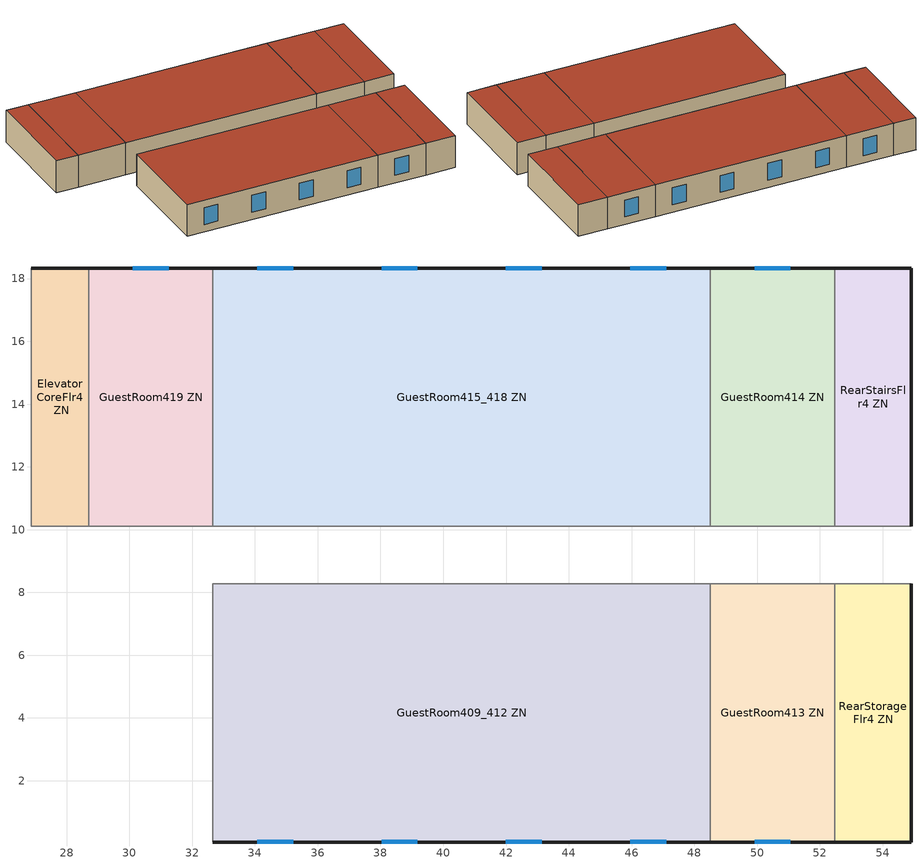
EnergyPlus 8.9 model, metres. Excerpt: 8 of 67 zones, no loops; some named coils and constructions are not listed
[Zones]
ElevatorCoreFlr4 ZN
 floor to ElevatorCoreFlr3 ZN (int_slab_floor_smallhotel): 28.7,18.34 28.7,10.11 26.87,10.11 26.87,18.34 z8.84
 wall outside (Typical Insulated Steel Framed Exterior Wall R-15.63): 28.7,18.34 26.87,18.34 z8.84:11.58
 wall to CorridorFlr4 ZN (int_wall_smallhotel): 26.87,18.34 26.87,10.11 28.7,10.11 z8.84:11.58
 wall to GuestRoom419 ZN (int_wall_smallhotel): 28.7,10.11 28.7,18.34 z8.84:11.58
 roof outside (Typical IEAD Roof R-20.83): 28.7,10.11 28.7,18.34 26.87,18.34 26.87,10.11 z11.58
GuestRoom409_412 ZN
 floor to GuestRoom309_312 ZN (int_slab_floor_smallhotel): 48.51,8.28 48.51,0.05 32.66,0.05 32.66,8.28 z8.84
 wall outside (Typical Insulated Steel Framed Exterior Wall R-15.63): 32.66,0.05 48.51,0.05 z8.84:11.58
 wall to CorridorFlr4 ZN (int_wall_smallhotel): 48.51,8.28 32.66,8.28 z8.84:11.58
 wall to GuestRoom406_408 ZN (int_wall_smallhotel): 32.66,8.28 32.66,0.05 z8.84:11.58
 wall to GuestRoom413 ZN (int_wall_smallhotel): 48.51,0.05 48.51,8.28 z8.84:11.58
 window (U 0.52 SHGC 0.40 Dbl Ref-D Clr 6mm/13mm Air): 34.07,0.05 35.21,0.05 / 38.04,0.05 39.18,0.05 / 42,0.05 43.14,0.05 / 45.96,0.05 47.1,0.05 z9.49:10.93
 roof outside (Typical IEAD Roof R-20.83): 48.51,0.05 48.51,8.28 32.66,8.28 32.66,0.05 z11.58
GuestRoom413 ZN
 floor to GuestRoom313 ZN (int_slab_floor_smallhotel): 52.47,8.28 52.47,0.05 48.51,0.05 48.51,8.28 z8.84
 wall outside (Typical Insulated Steel Framed Exterior Wall R-15.63): 48.51,0.05 52.47,0.05 z8.84:11.58
 wall to CorridorFlr4 ZN (int_wall_smallhotel): 52.47,8.28 48.51,8.28 z8.84:11.58
 wall to RearStorageFlr4 ZN (int_wall_smallhotel): 52.47,0.05 52.47,8.28 z8.84:11.58
 window (U 0.52 SHGC 0.40 Dbl Ref-D Clr 6mm/13mm Air): 49.92,0.05 51.06,0.05 z9.49:10.93
 roof outside (Typical IEAD Roof R-20.83): 52.47,0.05 52.47,8.28 48.51,8.28 48.51,0.05 z11.58
GuestRoom414 ZN
 floor to GuestRoom314 ZN (int_slab_floor_smallhotel): 52.47,18.34 52.47,10.11 48.51,10.11 48.51,18.34 z8.84
 wall outside (Typical Insulated Steel Framed Exterior Wall R-15.63): 52.47,18.34 48.51,18.34 z8.84:11.58
 wall to RearStairsFlr4 ZN (int_wall_smallhotel): 52.47,10.11 52.47,18.34 z8.84:11.58
 wall to CorridorFlr4 ZN (int_wall_smallhotel): 48.51,10.11 52.47,10.11 z8.84:11.58
 wall to GuestRoom415_418 ZN (int_wall_smallhotel): 48.51,18.34 48.51,10.11 z8.84:11.58
 window (U 0.52 SHGC 0.40 Dbl Ref-D Clr 6mm/13mm Air): 51.06,18.34 49.92,18.34 z9.49:10.93
 roof outside (Typical IEAD Roof R-20.83): 52.47,10.11 52.47,18.34 48.51,18.34 48.51,10.11 z11.58
GuestRoom415_418 ZN
 floor to GuestRoom315_318 ZN (int_slab_floor_smallhotel): 48.51,18.34 48.51,10.11 32.66,10.11 32.66,18.34 z8.84
 wall outside (Typical Insulated Steel Framed Exterior Wall R-15.63): 48.51,18.34 32.66,18.34 z8.84:11.58
 wall to CorridorFlr4 ZN (int_wall_smallhotel): 32.66,10.11 48.51,10.11 z8.84:11.58
 wall to GuestRoom419 ZN (int_wall_smallhotel): 32.66,18.34 32.66,10.11 z8.84:11.58
 window (U 0.52 SHGC 0.40 Dbl Ref-D Clr 6mm/13mm Air): 47.1,18.34 45.96,18.34 / 43.14,18.34 42,18.34 / 39.18,18.34 38.04,18.34 / 35.21,18.34 34.07,18.34 z9.49:10.93
 roof outside (Typical IEAD Roof R-20.83): 48.51,10.11 48.51,18.34 32.66,18.34 32.66,10.11 z11.58
GuestRoom419 ZN
 floor to GuestRoom319 ZN (int_slab_floor_smallhotel): 32.66,18.34 32.66,10.11 28.7,10.11 28.7,18.34 z8.84
 wall outside (Typical Insulated Steel Framed Exterior Wall R-15.63): 32.66,18.34 28.7,18.34 z8.84:11.58
 wall to CorridorFlr4 ZN (int_wall_smallhotel): 28.7,10.11 32.66,10.11 z8.84:11.58
 window (U 0.52 SHGC 0.40 Dbl Ref-D Clr 6mm/13mm Air): 31.25,18.34 30.11,18.34 z9.49:10.93
 roof outside (Typical IEAD Roof R-20.83): 32.66,10.11 32.66,18.34 28.7,18.34 28.7,10.11 z11.58
RearStairsFlr4 ZN
 floor to RearStairsFlr3 ZN (int_slab_floor_smallhotel): 54.91,18.34 54.91,10.11 52.47,10.11 52.47,18.34 z8.84
 wall outside (Typical Insulated Steel Framed Exterior Wall R-15.63): 54.91,10.11 54.91,18.34 52.47,18.34 z8.84:11.58
 wall to CorridorFlr4 ZN (int_wall_smallhotel): 52.47,10.11 54.91,10.11 z8.84:11.58
 roof outside (Typical IEAD Roof R-20.83): 54.91,10.11 54.91,18.34 52.47,18.34 52.47,10.11 z11.58
RearStorageFlr4 ZN
 floor to RearStorageFlr3 ZN (int_slab_floor_smallhotel): 54.91,8.28 54.91,0.05 52.47,0.05 52.47,8.28 z8.84
 wall outside (Typical Insulated Steel Framed Exterior Wall R-15.63): 52.47,0.05 54.91,0.05 54.91,8.28 z8.84:11.58
 wall to CorridorFlr4 ZN (int_wall_smallhotel): 54.91,8.28 52.47,8.28 z8.84:11.58
 roof outside (Typical IEAD Roof R-20.83): 54.91,0.05 54.91,8.28 52.47,8.28 52.47,0.05 z11.58
[SizingPeriod:DesignDay] Month=12; Day of Month=21; Day Type=WinterDesignDay; Daily Dry-Bulb Temperature Range {deltaC}=0; Dry-Bulb Temperature Range Modifier Type=DefaultMultipliers; Barometric Pressure {Pa}=81198; Wind Direction {deg}=340; Rain Indicator=No; Snow Indicator=No; Daylight Saving Time Indicator=No; Solar Model Indicator=ASHRAEClearSky; Sky Clearness=0
Name | Maximum Dry-Bulb Temperature {C} | Humidity Condition Type | Wetbulb or DewPoint at Maximum Dry-Bulb {C} | Wind Speed {m/s}
Denver Centennial  Golden   N Ann Htg 99.6% Condns DB | -18.8 | Wetbulb | -18.8 | 3
Denver Centennial  Golden   N Ann Htg Wind 99.6% Condns WS=>MCDB | 3.9 | Wetbulb | 3.9 | 12.2
Denver Centennial  Golden   N Ann Hum_n 99.6% Condns DP=>MCDB | -10.9 | Dewpoint | -21.6 | 3
[Coil:Cooling:DX:SingleSpeed] Availability Schedule=Always On Discrete; Gross Rated Total Cooling Capacity {W}=Autosize; Gross Rated Sensible Heat Ratio=Autosize; Rated Air Flow Rate {m3/s}=Autosize; Rated Evaporator Fan Power Per Volume Flow Rate {W/(m3/s)}=773.3; Condenser Type=AirCooled; Evaporative Condenser Effectiveness=0; Evaporative Condenser Air Flow Rate {m3/s}=Autosize; Evaporative Condenser Pump Rated Power Consumption {W}=Autosize; Crankcase Heater Capacity {W}=0; Maximum Outdoor Dry-Bulb Temperature for Crankcase Heater Operation {C}=0; Basin Heater Capacity {W/K}=0; Basin Heater Setpoint Temperature {C}=10
Name | Gross Rated Cooling COP {W/W} | Total Cooling Capacity Function of Temperature Curve | Total Cooling Capacity Function of Flow Fraction Curve | Energy Input Ratio Function of Temperature Curve | Energy Input Ratio Function of Flow Fraction Curve | Part Load Fraction Correlation Curve
GuestRoom413 ZN PTAC 1spd DX AC Clg Coil 5kBtu/hr 11.7EER | 3.95879 | PSZ-Fine Storage DX Coil Cap-FT 36 | DX Coil Cap-FF 36 | PSZ-AC DX Coil EIR-FT 36 | Split DX Coil EIR-FF 36 | HPACCOOLPLFFPLR 36
GuestRoom414 ZN PTAC 1spd DX AC Clg Coil 5kBtu/hr 11.7EER | 3.9596 | PSZ-Fine Storage DX Coil Cap-FT 37 | DX Coil Cap-FF 37 | PSZ-AC DX Coil EIR-FT 37 | Split DX Coil EIR-FF 37 | HPACCOOLPLFFPLR 37
GuestRoom415_418 ZN PTAC 1spd DX AC Clg Coil 53kBtu/hr 9.3EER | 3.1817 | PSZ-Fine Storage DX Coil Cap-FT 38 | DX Coil Cap-FF 38 | PSZ-AC DX Coil EIR-FT 38 | Split DX Coil EIR-FF 38 | HPACCOOLPLFFPLR 38
GuestRoom419 ZN PTAC 1spd DX AC Clg Coil 15kBtu/hr 9.4EER | 3.17858 | PSZ-Fine Storage DX Coil Cap-FT 39 | DX Coil Cap-FF 39 | PSZ-AC DX Coil EIR-FT 39 | Split DX Coil EIR-FF 39 | HPACCOOLPLFFPLR 39
GuestRoom420_423 ZN PTAC 1spd DX AC Clg Coil 51kBtu/hr 9.3EER | 3.18078 | PSZ-Fine Storage DX Coil Cap-FT 40 | DX Coil Cap-FF 40 | PSZ-AC DX Coil EIR-FT 40 | Split DX Coil EIR-FF 40 | HPACCOOLPLFFPLR 40
GuestRoom424 ZN PTAC 1spd DX AC Clg Coil 15kBtu/hr 9.3EER | 3.15436 | PSZ-Fine Storage DX Coil Cap-FT 41 | DX Coil Cap-FF 41 | PSZ-AC DX Coil EIR-FT 41 | Split DX Coil EIR-FF 41 | HPACCOOLPLFFPLR 41
[ZoneHVAC:UnitHeater] Availability Schedule=Always On; Maximum Supply Air Flow Rate {m3/s}=Autosize; Supply Air Fan Operation During No Heating=Yes; Minimum Hot Water or Steam Flow Rate {m3/s}=0; Heating Convergence Tolerance=0.001
Name | Supply Air Fan | Heating Coil
FrontStairsFlr1 ZN UnitHeater | FrontStairsFlr1 ZN UnitHeater Fan | FrontStairsFlr1 ZN UnitHeater Electric Htg Coil
FrontStairsFlr2 ZN UnitHeater | FrontStairsFlr2 ZN UnitHeater Fan | FrontStairsFlr2 ZN UnitHeater Electric Htg Coil
FrontStairsFlr3 ZN UnitHeater | FrontStairsFlr3 ZN UnitHeater Fan | FrontStairsFlr3 ZN UnitHeater Electric Htg Coil
FrontStairsFlr4 ZN UnitHeater | FrontStairsFlr4 ZN UnitHeater Fan | FrontStairsFlr4 ZN UnitHeater Electric Htg Coil
MechanicalRoomFlr1 ZN UnitHeater | MechanicalRoomFlr1 ZN UnitHeater Fan | MechanicalRoomFlr1 ZN UnitHeater Electric Htg Coil
RearStairsFlr1 ZN UnitHeater | RearStairsFlr1 ZN UnitHeater Fan | RearStairsFlr1 ZN UnitHeater Electric Htg Coil
RearStairsFlr2 ZN UnitHeater | RearStairsFlr2 ZN UnitHeater Fan | RearStairsFlr2 ZN UnitHeater Electric Htg Coil
RearStairsFlr3 ZN UnitHeater | RearStairsFlr3 ZN UnitHeater Fan | RearStairsFlr3 ZN UnitHeater Electric Htg Coil
RearStairsFlr4 ZN UnitHeater | RearStairsFlr4 ZN UnitHeater Fan | RearStairsFlr4 ZN UnitHeater Electric Htg Coil
[AvailabilityManager:NightCycle] Applicability Schedule=Always On Discrete; Fan Schedule=SmallHotel Split-AC Operation; Control Type=CycleOnAny; Thermostat Tolerance {deltaC}=1; Cycling Run Time Control Type=FixedRunTime; Cycling Run Time {s}=3600
Availability Manager Night Cycle 1; Availability Manager Night Cycle 2
[AvailabilityManager:Scheduled] Schedule=Always On Discrete
ExerciseCenterFlr1 ZN - EmployeeLoungeFlr1 ZN - RestroomFlr1 ZN SAC OA Sys Availability Manager; FrontLoungeFlr1 ZN SAC OA Sys Availability Manager; FrontOfficeFlr1 ZN SAC Availability Manager; FrontOfficeFlr1 ZN SAC OA Sys Availability Manager; MeetingRoomFlr1 ZN SAC Availability Manager; MeetingRoomFlr1 ZN SAC OA Sys Availability Manager
[Schedule:Day:Interval]
SmallHotel Split-AC Operation Default; Always On Default: No, 24:00, 1
[Schedule:Week:Daily]
SmallHotel Split-AC Operation Week Rule - Jan1-Dec31: SmallHotel Split-AC Operation Default, SmallHotel Split-AC Operation Default, SmallHotel Split-AC Operation Default, SmallHotel Split-AC Operation Default, SmallHotel Split-AC Operation Default, SmallHotel Split-AC Operation Default, SmallHotel Split-AC Operation Default, SmallHotel Split-AC Operation Default, SmallHotel Split-AC Operation Default, SmallHotel Split-AC Operation Default, SmallHotel Split-AC Operation Default, SmallHotel Split-AC Operation Default
Always On Week Rule - Jan1-Dec31: Always On Default, Always On Default, Always On Default, Always On Default, Always On Default, Always On Default, Always On Default, Always On Default, Always On Default, Always On Default, Always On Default, Always On Default
[Schedule:Year]
SmallHotel Split-AC Operation: SmallHotel Split-AC Operation Week Rule - Jan1-Dec31, 1, 1, 12, 31
Always On: Always On Week Rule - Jan1-Dec31, 1, 1, 12, 31
[Schedule:Constant]
Always On Discrete: Hourly Value=1
[Curve:Biquadratic] Minimum Value of x {BasedOnField A2}=12.77778; Maximum Value of x {BasedOnField A2}=23.88889; Minimum Value of y {BasedOnField A3}=23.88889; Maximum Value of y {BasedOnField A3}=46.11111
Name | Coefficient1 Constant | Coefficient2 x | Coefficient3 x**2 | Coefficient4 y | Coefficient5 y**2 | Coefficient6 x*y
PSZ-Fine Storage DX Coil Cap-FT; PSZ-Fine Storage DX Coil Cap-FT 1; PSZ-Fine Storage DX Coil Cap-FT 2; PSZ-Fine Storage DX Coil Cap-FT 3; PSZ-Fine Storage DX Coil Cap-FT 7; PSZ-Fine Storage DX Coil Cap-FT 8; PSZ-Fine Storage DX Coil Cap-FT 9; PSZ-Fine Storage DX Coil Cap-FT 10; PSZ-Fine Storage DX Coil Cap-FT 11; PSZ-Fine Storage DX Coil Cap-FT 12; PSZ-Fine Storage DX Coil Cap-FT 13; PSZ-Fine Storage DX Coil Cap-FT 14; PSZ-Fine Storage DX Coil Cap-FT 15; PSZ-Fine Storage DX Coil Cap-FT 16; PSZ-Fine Storage DX Coil Cap-FT 17; PSZ-Fine Storage DX Coil Cap-FT 18; PSZ-Fine Storage DX Coil Cap-FT 19; PSZ-Fine Storage DX Coil Cap-FT 20; PSZ-Fine Storage DX Coil Cap-FT 21; PSZ-Fine Storage DX Coil Cap-FT 22; PSZ-Fine Storage DX Coil Cap-FT 23; PSZ-Fine Storage DX Coil Cap-FT 24; PSZ-Fine Storage DX Coil Cap-FT 25; PSZ-Fine Storage DX Coil Cap-FT 26; PSZ-Fine Storage DX Coil Cap-FT 27; PSZ-Fine Storage DX Coil Cap-FT 28; PSZ-Fine Storage DX Coil Cap-FT 29; PSZ-Fine Storage DX Coil Cap-FT 30; PSZ-Fine Storage DX Coil Cap-FT 31; PSZ-Fine Storage DX Coil Cap-FT 32; PSZ-Fine Storage DX Coil Cap-FT 33; PSZ-Fine Storage DX Coil Cap-FT 34; PSZ-Fine Storage DX Coil Cap-FT 35; PSZ-Fine Storage DX Coil Cap-FT 36; PSZ-Fine Storage DX Coil Cap-FT 37; PSZ-Fine Storage DX Coil Cap-FT 38; PSZ-Fine Storage DX Coil Cap-FT 39; PSZ-Fine Storage DX Coil Cap-FT 40; PSZ-Fine Storage DX Coil Cap-FT 41 | 0.942588 | 0.00954335 | 0.00068377 | -0.0110427 | 5.249e-06 | -9.72e-06
PSZ-AC DX Coil EIR-FT; PSZ-AC DX Coil EIR-FT 1; PSZ-AC DX Coil EIR-FT 2; PSZ-AC DX Coil EIR-FT 3; PSZ-AC DX Coil EIR-FT 7; PSZ-AC DX Coil EIR-FT 8; PSZ-AC DX Coil EIR-FT 9; PSZ-AC DX Coil EIR-FT 10; PSZ-AC DX Coil EIR-FT 11; PSZ-AC DX Coil EIR-FT 12; PSZ-AC DX Coil EIR-FT 13; PSZ-AC DX Coil EIR-FT 14; PSZ-AC DX Coil EIR-FT 15; PSZ-AC DX Coil EIR-FT 16; PSZ-AC DX Coil EIR-FT 17; PSZ-AC DX Coil EIR-FT 18; PSZ-AC DX Coil EIR-FT 19; PSZ-AC DX Coil EIR-FT 20; PSZ-AC DX Coil EIR-FT 21; PSZ-AC DX Coil EIR-FT 22; PSZ-AC DX Coil EIR-FT 23; PSZ-AC DX Coil EIR-FT 24; PSZ-AC DX Coil EIR-FT 25; PSZ-AC DX Coil EIR-FT 26; PSZ-AC DX Coil EIR-FT 27; PSZ-AC DX Coil EIR-FT 28; PSZ-AC DX Coil EIR-FT 29; PSZ-AC DX Coil EIR-FT 30; PSZ-AC DX Coil EIR-FT 31; PSZ-AC DX Coil EIR-FT 32; PSZ-AC DX Coil EIR-FT 33; PSZ-AC DX Coil EIR-FT 34; PSZ-AC DX Coil EIR-FT 35; PSZ-AC DX Coil EIR-FT 36; PSZ-AC DX Coil EIR-FT 37; PSZ-AC DX Coil EIR-FT 38; PSZ-AC DX Coil EIR-FT 39; PSZ-AC DX Coil EIR-FT 40; PSZ-AC DX Coil EIR-FT 41 | 0.342414 | 0.034885 | -0.0006237 | 0.00497722 | 0.000437951 | -0.000728028
[Curve:Quadratic]
Name | Coefficient1 Constant | Coefficient2 x | Coefficient3 x**2 | Minimum Value of x {BasedOnField A2} | Maximum Value of x {BasedOnField A2}
DX Coil Cap-FF; DX Coil Cap-FF 1; DX Coil Cap-FF 2; DX Coil Cap-FF 3; DX Coil Cap-FF 7; DX Coil Cap-FF 8; DX Coil Cap-FF 9; DX Coil Cap-FF 10; DX Coil Cap-FF 11; DX Coil Cap-FF 12; DX Coil Cap-FF 13; DX Coil Cap-FF 14; DX Coil Cap-FF 15; DX Coil Cap-FF 16; DX Coil Cap-FF 17; DX Coil Cap-FF 18; DX Coil Cap-FF 19; DX Coil Cap-FF 20; DX Coil Cap-FF 21; DX Coil Cap-FF 22; DX Coil Cap-FF 23; DX Coil Cap-FF 24; DX Coil Cap-FF 25; DX Coil Cap-FF 26; DX Coil Cap-FF 27; DX Coil Cap-FF 28; DX Coil Cap-FF 29; DX Coil Cap-FF 30; DX Coil Cap-FF 31; DX Coil Cap-FF 32; DX Coil Cap-FF 33; DX Coil Cap-FF 34; DX Coil Cap-FF 35; DX Coil Cap-FF 36; DX Coil Cap-FF 37; DX Coil Cap-FF 38; DX Coil Cap-FF 39; DX Coil Cap-FF 40; DX Coil Cap-FF 41 | 0.8 | 0.2 | 0 | 0.5 | 1.5
Split DX Coil EIR-FF; Split DX Coil EIR-FF 1; Split DX Coil EIR-FF 2; Split DX Coil EIR-FF 3; Split DX Coil EIR-FF 7; Split DX Coil EIR-FF 8; Split DX Coil EIR-FF 9; Split DX Coil EIR-FF 10; Split DX Coil EIR-FF 11; Split DX Coil EIR-FF 12; Split DX Coil EIR-FF 13; Split DX Coil EIR-FF 14; Split DX Coil EIR-FF 15; Split DX Coil EIR-FF 16; Split DX Coil EIR-FF 17; Split DX Coil EIR-FF 18; Split DX Coil EIR-FF 19; Split DX Coil EIR-FF 20; Split DX Coil EIR-FF 21; Split DX Coil EIR-FF 22; Split DX Coil EIR-FF 23; Split DX Coil EIR-FF 24; Split DX Coil EIR-FF 25; Split DX Coil EIR-FF 26; Split DX Coil EIR-FF 27; Split DX Coil EIR-FF 28; Split DX Coil EIR-FF 29; Split DX Coil EIR-FF 30; Split DX Coil EIR-FF 31; Split DX Coil EIR-FF 32; Split DX Coil EIR-FF 33; Split DX Coil EIR-FF 34; Split DX Coil EIR-FF 35; Split DX Coil EIR-FF 36; Split DX Coil EIR-FF 37; Split DX Coil EIR-FF 38; Split DX Coil EIR-FF 39; Split DX Coil EIR-FF 40; Split DX Coil EIR-FF 41 | 1.1552 | -0.1808 | 0.0256 | 0.5 | 1.5
HPACCOOLPLFFPLR; HPACCOOLPLFFPLR 1; HPACCOOLPLFFPLR 2; HPACCOOLPLFFPLR 3; HPACCOOLPLFFPLR 7; HPACCOOLPLFFPLR 8; HPACCOOLPLFFPLR 9; HPACCOOLPLFFPLR 10; HPACCOOLPLFFPLR 11; HPACCOOLPLFFPLR 12; HPACCOOLPLFFPLR 13; HPACCOOLPLFFPLR 14; HPACCOOLPLFFPLR 15; HPACCOOLPLFFPLR 16; HPACCOOLPLFFPLR 17; HPACCOOLPLFFPLR 18; HPACCOOLPLFFPLR 19; HPACCOOLPLFFPLR 20; HPACCOOLPLFFPLR 21; HPACCOOLPLFFPLR 22; HPACCOOLPLFFPLR 23; HPACCOOLPLFFPLR 24; HPACCOOLPLFFPLR 25; HPACCOOLPLFFPLR 26; HPACCOOLPLFFPLR 27; HPACCOOLPLFFPLR 28; HPACCOOLPLFFPLR 29; HPACCOOLPLFFPLR 30; HPACCOOLPLFFPLR 31; HPACCOOLPLFFPLR 32; HPACCOOLPLFFPLR 33; HPACCOOLPLFFPLR 34; HPACCOOLPLFFPLR 35; HPACCOOLPLFFPLR 36; HPACCOOLPLFFPLR 37; HPACCOOLPLFFPLR 38; HPACCOOLPLFFPLR 39; HPACCOOLPLFFPLR 40; HPACCOOLPLFFPLR 41 | 0.85 | 0.15 | 0 | 0 | 1
